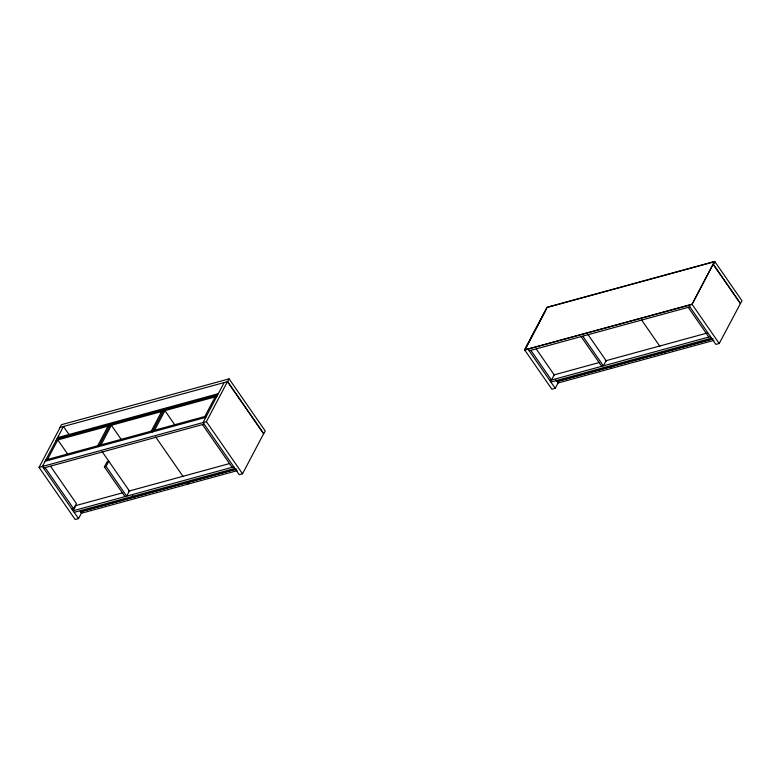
<?xml version="1.0" encoding="UTF-8"?>
<svg xmlns="http://www.w3.org/2000/svg" width="781" height="781" viewBox="0 0 781 781"><rect width="100%" height="100%" fill="white"/><g stroke="black" fill="none" stroke-linecap="round" stroke-linejoin="round"><path stroke-width="1.17" d="M81.849 512.287L78.52 518.604L75.191 519.511L39.05 467.389L60.137 427.402M47.475 459.492L57.804 439.908L67.4 453.741M97.713 445.766L108.042 426.182M98.679 446.644L110.414 424.386M101.042 444.858L111.371 425.274L121.651 440.094M72.018 509.222L73.678 508.763L76.411 503.569L50.58 466.316M104.39 466.892L107.134 461.698L108.793 461.239L106.06 466.433L104.39 466.892L124.999 496.599M151.28 431.132L161.608 411.538M152.236 432.01L163.971 409.752M154.599 430.224L164.928 410.63L175.208 425.45M129.402 490.946L126.659 496.14L106.06 466.433M204.837 416.488L215.166 396.904M224.147 382.573L203.06 422.56L239.211 474.682L242.53 473.774L263.617 433.787L227.466 381.665L206.389 421.652L39.05 467.389M227.652 381.616L229.106 378.873L265.247 430.985L263.802 433.738L227.652 381.616L59.952 427.451L61.396 424.708L229.106 378.873M524.481 350.015L547.012 307.275L714.537 261.489L692.122 304.405L524.481 350.015L692.005 304.229L714.537 261.489M524.607 350.181L547.139 307.45L714.84 261.615L741.95 300.705L719.233 343.494L715.913 344.401L688.803 305.312M545.323 311.199L524.793 350.132L551.894 389.221L555.223 388.313L558.552 381.997M606.105 360.666L603.362 365.859L582.763 336.152M714.84 261.615L713.395 264.359L740.505 303.448M57.589 437.614L218.28 393.702M56.847 439.029L217.538 395.108M56.144 440.367L216.835 396.445M45.815 459.95L206.506 416.039M45.113 461.288L205.803 417.366M43.463 468.044L204.144 424.132M529.196 350.786L689.887 306.874M122.754 492.762L75.835 505.59L73.102 510.784L233.783 466.862M128.621 491.161L229.487 463.592M553.709 374.987L599.457 362.482M605.324 360.881L707.361 332.989M549.804 380.493L710.485 336.582M74.185 512.346L234.866 468.434M550.888 382.065L711.569 338.144M133.629 497.106L80.433 511.643L81.517 513.205L134.713 498.668L132.36 495.222M236.126 469.088L187.557 482.365L188.641 483.927L237.209 470.66M712.828 338.808L664.26 352.085L665.344 353.647L713.912 340.37M80.17 511.838L236.204 469.196M712.907 338.915L556.873 381.558L555.506 379.586M713.209 264.408L740.32 303.497M692.005 304.229L719.233 343.494M688.217 307.324L708.826 337.041M641.396 319.693L659.896 346.354M587.556 333.926L606.329 360.998M581.093 336.601L601.702 366.309M536.342 349.107L554.198 374.851L551.464 380.044L530.855 350.337M528.112 349.224L555.223 388.313M206.389 421.652L242.53 473.774M202.484 424.581L232.123 467.321M155.673 436.969L183.174 476.615M102.116 451.603L129.607 491.259M69.021 434.509L63.456 426.485L42.379 466.482L78.52 518.604M45.122 467.585L73.678 508.763M187.196 482.463L134 497.009L135.084 498.571L188.28 484.035L187.196 482.463M610.332 366.826L557.136 381.362L558.22 382.924L611.416 368.388L610.332 366.826M663.899 352.182L610.703 366.719L611.787 368.281L664.982 353.744L663.899 352.182"/></g></svg>
